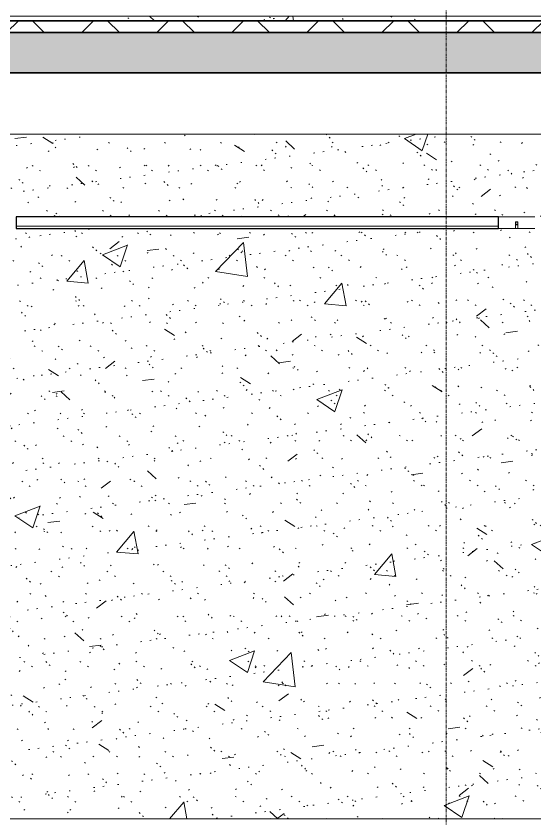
# Model space of a CAD drawing. Header units: millimetres. Extents: x 1240 to 198004, y -7796 to 35300.
# Drawn here: x 157441 to 159641, y 9000 to 12400 of the extents above; entities that cross this region are included whole.
import ezdxf

# ---------------------------------------------------------------- set-up
doc = ezdxf.new("R2010")
doc.units = ezdxf.units.MM
doc.linetypes.add('Centre', pattern=[31.75, 6.35, -4.7625, 15.875, -4.7625])
doc.linetypes.add('Grid Line', pattern=[22.225, 12.7, -3.175, 3.175, -3.175])
for name, color, linetype, lineweight in [('0-2', 50, 'Continuous', 5), ('A-CLNG', 13, 'Continuous', 9), ('A-CLNG-1', 13, 'Continuous', 25), ('A-CLNG-PATT-1', 13, 'Continuous', 9), ('A-FLOR-1', 10, 'Continuous', 35), ('A-FLOR-3', 192, 'Continuous', 35), ('A-FLOR-LEVL-2', 51, 'Centre', 9), ('A-FLOR-PATT-1', 7, 'Continuous', 9), ('A-FLOR-PATT-3', 8, 'Continuous', 9), ('A-WALL-PATT-4', 111, 'Continuous', 9), ('E-LITE-EQPM', 33, 'Continuous', 9), ('I-WALL', 2, 'Continuous', 9), ('S-BEAM-3', 7, 'Continuous', 9), ('S-GRID-1', 1, 'Grid Line', 9)]:
    doc.layers.add(name, color=color, linetype=linetype, lineweight=lineweight)

# ---------------------------------------------------------------- blocks, each defined once
blk = doc.blocks.new('NCV_TKTC_KET CAU_rvt-2-TKCS_MẶT ĐỨNG NỘI KHU 2')
at = {"layer": 'A-FLOR-PATT-1'}
blk.add_hatch(color=256, dxfattribs=at).paths.add_polyline_path([(-26936.9, 12160), (-26936.9, 12330), (-45737.4, 12330), (-45737.4, 12160), (-27379.4, 12160)])
at = {"layer": 'A-FLOR-1'}
for p, q in [((-26936.9, 12330), (-45737.4, 12330)), ((-45737.4, 12160), (-26936.9, 12160))]:
    blk.add_line(p, q, dxfattribs=at)
at = {"layer": 'S-BEAM-3'}
blk.add_line((-35735.3, 11900), (-39934.9, 11900), dxfattribs=at)
blk = doc.blocks.new('LIC_06-ĐÈN LED TRÒN DOWNLIGHT_ P_18W - LIC_06-ĐÈN LED TRÒN DOWNLIGHT_ P_18W - ÁNH SÁNG 6000K-1339139-TKCS_MẶT ĐỨNG NỘI KHU 2')
at = {"layer": 'E-LITE-EQPM'}
for p, q in [((-34532.4, 8128), (-34542.4, 8128)), ((-34532.4, 8128), (-34542.4, 8128)), ((-34542.4, 8127.4), (-34542.4, 8127.9)), ((-34542.4, 8127.2), (-34542.4, 8127.4)), ((-34542.4, 8119), (-34542.4, 8127.2)), ((-34532.4, 8127.2), (-34542.4, 8127.2)), ((-34532.4, 8127.9), (-34532.4, 8127.4)), ((-34532.4, 8127.4), (-34532.4, 8127.2)), ((-34532.4, 8127.2), (-34532.4, 8119)), ((-34542.4, 8116), (-34542.4, 8119)), ((-34532.4, 8119), (-34542.4, 8119)), ((-34542.4, 8100), (-34542.4, 8116)), ((-34532.4, 8116), (-34542.4, 8116)), ((-34532.4, 8100), (-34542.4, 8100)), ((-34532.4, 8119), (-34532.4, 8116)), ((-34532.4, 8116), (-34532.4, 8100))]:
    blk.add_line(p, q, dxfattribs=at)

msp = doc.modelspace()

# ---------------------------------------------------------------- hatches: boundary and pattern name
at = {"layer": 'A-CLNG-PATT-1'}
h = msp.add_hatch(dxfattribs=at)
h.set_pattern_fill('FP_45', color=256, style=0, pattern_type=2)
h.set_pattern_definition([(0, (196301.1, 0), (1219.2, 304.8), [50.292, -864.108, 50.292, -864.108, -4876.8]), (0, (196301.1, 0), (1219.2, 304.8), [-1828.8, 50.292, -1778.508, 50.292, -864.108, -2133.6]), (0, (196301.1, 0), (1219.2, 304.8), [-4572, 50.292, -559.308, 50.292, -1473.708]), (120, (196758.3, 152.4), (-873.5645, 903.4582), [50.292, -864.108, 50.292, -864.108, -4876.8]), (120, (196758.3, 152.4), (-873.5645, 903.4582), [-1828.8, 50.292, -1778.508, 50.292, -864.108, -2133.6]), (120, (196758.3, 152.4), (-873.5645, 903.4582), [-4572, 50.292, -559.308, 50.292, -1473.708]), (240, (196910.7, 762), (-345.6355, -1208.2582), [50.292, -864.108, 50.292, -864.108, -4876.8]), (240, (196910.7, 762), (-345.6355, -1208.2582), [-1828.8, 50.292, -1778.508, 50.292, -864.108, -2133.6]), (240, (196910.7, 762), (-345.6355, -1208.2582), [-4572, 50.292, -559.308, 50.292, -1473.708])])
h.paths.add_polyline_path([(168921.7, 11500), (169164.2, 11500), (169164.2, 11510), (161841.2, 11510), (161841.2, 11500), (167642.1, 11500)])
h.paths.add_polyline_path([(153041.2, 11500), (155086.3, 11500), (155086.3, 11510), (153041.2, 11510)])
h.paths.add_polyline_path([(152287.3, 11500), (152886.3, 11500), (152886.3, 11510), (151964.1, 11510), (151964.1, 11500)])
h.paths.add_polyline_path([(155241.2, 11500), (157286.3, 11500), (157286.3, 11510), (155241.2, 11510)])
h.paths.add_polyline_path([(157441.2, 11500), (159486.3, 11500), (159486.3, 11510), (157441.2, 11510)])
h.paths.add_polyline_path([(159641.2, 11500), (161686.3, 11500), (161686.3, 11510), (159641.2, 11510)])
at = {"layer": 'A-FLOR-PATT-3'}
h = msp.add_hatch(dxfattribs=at)
h.set_pattern_fill('FP_42', color=256, style=0, pattern_type=2)
h.set_pattern_definition([(45, (196301.1, 0), (-159.099, 159.099), []), (135, (196301.1, 0), (-159.099, -159.099), [])])
h.paths.add_polyline_path([(169164.2, 12330), (169164.2, 12380), (150563.7, 12380), (150563.7, 12330), (168921.7, 12330)])
at = {"layer": 'A-WALL-PATT-4'}
h = msp.add_hatch(dxfattribs=at)
h.set_pattern_fill('FP_38', color=256, style=0, pattern_type=2)
h.set_pattern_definition([(50, (196301.1, 0), (1093.104, -95.634), [114.3, -1257.3]), (355, (196301.1, 0), (-211.457, 1146.34), [91.44, -1005.84]), (100.451, (196392.2, -8), (881.656, 1050.7), [97.14, -1068.54]), (46.184, (196301.1, 304.8), (1626.475, -252.257), [171.45, -1885.95]), (96.636, (196436.6, 283.8), (1424.416, 1484.565), [145.71, -1602.81]), (351.184, (196301.1, 304.8), (1424.43, 1484.55), [137.16, -1508.76]), (21, (196453.5, 228.6), (909.686, -613.591), [114.3, -1257.3]), (326, (196453.5, 228.6), (370.812, 1105.13), [91.44, -1005.84]), (71.451, (196529.3, 177.5), (1280.503, 491.528), [97.14, -1068.54]), (37.5, (196301.1, 0), (18.5313, 507.3303), [50.292, -943.356, 50.292, -970.788, -1009.65]), (37.5, (196301.1, 0), (18.5313, 507.3303), [-2014.728, 50.292, -959.358]), (7.5, (196301.1, 0), (400.918, 601.0836), [50.292, -531.876, 50.292, -920.496, -384.81]), (7.5, (196301.1, 0), (400.918, 601.0836), [-1552.956, 50.292, -334.518]), (327.5, (195961.25, 0), (813.545, -34.3737), [50.292, -330.708, 50.292, -1138.428, -1577.34]), (327.5, (195961.25, 0), (813.545, -34.3737), [-1569.72, 50.292, -1527.048]), (317.5, (195808.85, 0), (888.775, 152.56), [50.292, -445.008, 50.292, -739.14, -1120.14]), (317.5, (195808.85, 0), (888.775, 152.56), [-1284.732, 50.292, -1069.848])])
h.paths.add_polyline_path([(157074.2, 9000), (160773.7, 9000), (160773.7, 11500), (159641.2, 11500), (159641.2, 11550), (160773.7, 11550), (160773.7, 11900), (160765.8, 11900), (160765.8, 11880), (160565.8, 11880), (160565.8, 11900), (157074.2, 11900), (157074.2, 11550), (157286.3, 11550), (157286.3, 11500), (157074.2, 11500), (157074.2, 9885.1)])
h.paths.add_polyline_path([(157345.1, 11500), (157286.3, 11500), (157286.3, 11550), (157441.1, 11550), (157441.1, 11500), (157358.7, 11500)])
h.paths.add_polyline_path([(159490.9, 11500), (159486.3, 11500), (159486.3, 11550), (159641.1, 11550), (159641.1, 11500), (159499.7, 11500)])
h.paths.add_polyline_path([(159486.3, 11500), (157441.2, 11500), (157441.2, 11550), (159486.3, 11550), (159486.3, 11510)])
h.paths.add_polyline_path([(157405.6, 12380), (160773.7, 12380), (160773.7, 12400), (157074.2, 12400), (157074.2, 12380)])
h = msp.add_hatch(dxfattribs=at)
h.set_pattern_fill('FP_39', color=256, style=0, pattern_type=2)
h.set_pattern_definition([(37.5, (196301.1, 0), (-4.79953, 146.8239), [5.029, -110.795, 5.029, -124.511, -123.825]), (37.5, (196301.1, 0), (-4.79953, 146.8239), [-245.364, 5.029, -118.796]), (7.5, (196301.1, 0), (134.8574, 215.0472), [5.029, -57.455, 5.029, -99.365, -40.005]), (7.5, (196301.1, 0), (134.8574, 215.0472), [-166.878, 5.029, -34.976]), (327.5, (196207.37, 0), (237.29776, 0.4316), [5.029, -33.071, 5.029, -132.131, -179.07]), (327.5, (196207.37, 0), (237.29776, 0.4316), [-175.26, 5.029, -174.041]), (317.5, (196207.37, 0), (229.0671, 66.8792), [5.029, -14.021, 5.029, -84.887, -102.87]), (317.5, (196207.37, 0), (229.0671, 66.8792), [-108.966, 5.029, -97.841])])
h.paths.add_polyline_path([(157074.2, 9000), (160773.7, 9000), (160773.7, 11500), (159641.2, 11500), (159641.2, 11550), (160773.7, 11550), (160773.7, 11900), (160765.8, 11900), (160765.8, 11880), (160565.8, 11880), (160565.8, 11900), (157074.2, 11900), (157074.2, 11550), (157286.3, 11550), (157286.3, 11500), (157074.2, 11500), (157074.2, 9885.1)])
h.paths.add_polyline_path([(157345.1, 11500), (157286.3, 11500), (157286.3, 11550), (157441.1, 11550), (157441.1, 11500), (157358.7, 11500)])
h.paths.add_polyline_path([(159490.9, 11500), (159486.3, 11500), (159486.3, 11550), (159641.1, 11550), (159641.1, 11500), (159499.7, 11500)])
h.paths.add_polyline_path([(159486.3, 11500), (157441.2, 11500), (157441.2, 11550), (159486.3, 11550), (159486.3, 11510)])
h.paths.add_polyline_path([(157405.6, 12380), (160773.7, 12380), (160773.7, 12400), (157074.2, 12400), (157074.2, 12380)])

# ---------------------------------------------------------------- linework, layer by layer
at = {"layer": 'A-CLNG'}
for p, q in [((159486.3, 11550), (159641.1, 11550)), ((159486.3, 11510), (157441.2, 11510)), ((159558.7, 11500), (159486.3, 11500)), ((159641.1, 11500), (159568.8, 11500))]:
    msp.add_line(p, q, dxfattribs=at)
at = {"layer": 'A-CLNG-1'}
for p, q in [((159486.3, 11550), (157441.2, 11550)), ((157441.2, 11550), (157441.2, 11500)), ((159486.3, 11500), (159486.3, 11550)), ((157441.2, 11500), (159486.3, 11500))]:
    msp.add_line(p, q, dxfattribs=at)
at = {"layer": 'A-FLOR-3'}
for p, q in [((169164.2, 12380), (150563.7, 12380)), ((150563.7, 12330), (169164.2, 12330))]:
    msp.add_line(p, q, dxfattribs=at)
at = {"layer": 'A-FLOR-LEVL-2'}
msp.add_line((104944.5, 9000), (194512.3, 9000), dxfattribs=at)
at = {"layer": 'I-WALL'}
for p, q in [((169154.2, 12400), (155754.2, 12400)), ((151764.2, 9000), (160913.7, 9000))]:
    msp.add_line(p, q, dxfattribs=at)
at = {"layer": 'S-GRID-1'}
msp.add_line((159264.2, 5.5), (159264.2, 30542.5), dxfattribs=at)

# ---------------------------------------------------------------- block references
at = {"layer": '0-2'}
msp.add_blockref('NCV_TKTC_KET CAU_rvt-2-TKCS_MẶT ĐỨNG NỘI KHU 2', (196301.1, 0), dxfattribs=at)
at = {"layer": 'E-LITE-EQPM'}
msp.add_blockref('LIC_06-ĐÈN LED TRÒN DOWNLIGHT_ P_18W - LIC_06-ĐÈN LED TRÒN DOWNLIGHT_ P_18W - ÁNH SÁNG 6000K-1339139-TKCS_MẶT ĐỨNG NỘI KHU 2', (194101.1, 3400), dxfattribs=at)

doc.saveas('drawing.dxf')
